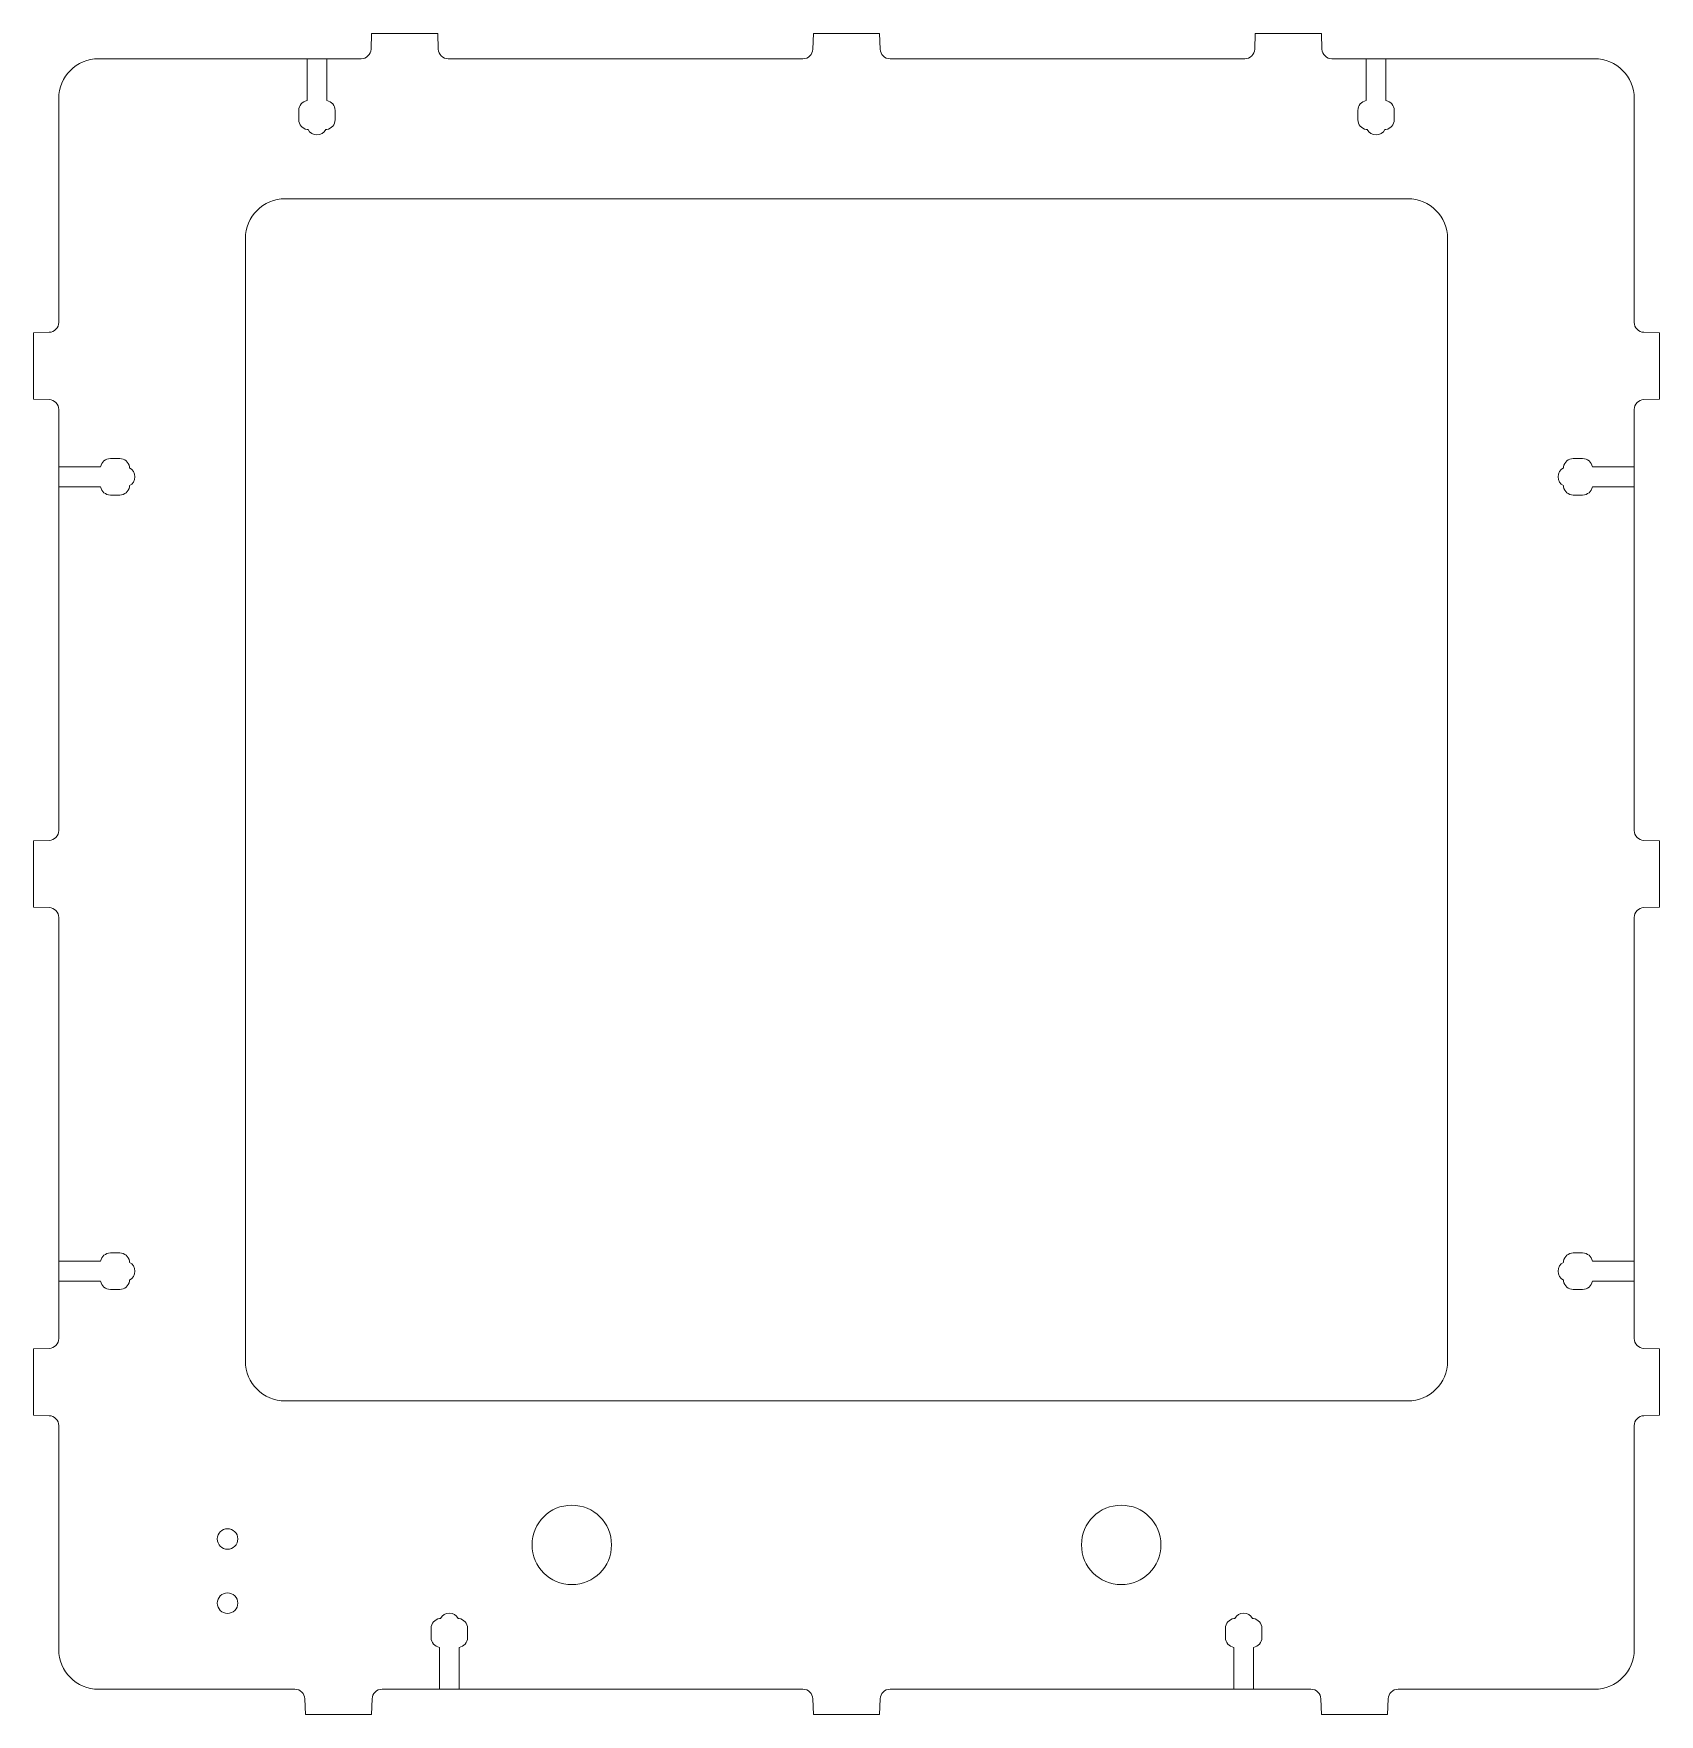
# Model space of a CAD drawing. Header units: millimetres. Extents: x -123 to 123, y -127 to 127.
import ezdxf

# ---------------------------------------------------------------- set-up
doc = ezdxf.new("R2010")
doc.units = ezdxf.units.MM

msp = doc.modelspace()

# ---------------------------------------------------------------- linework, layer by layer
at = {"color": 7, "linetype": 'Continuous', "lineweight": 15}
for p, q in [((-71.75, 126.95), (-71.83, 124.6)), ((-61.75, 126.95), (-71.75, 126.95)), ((-61.67, 124.6), (-61.75, 126.95)), ((-5, 126.95), (-5.08, 124.6)), ((-5, 126.95), (5, 126.95)), ((5, 126.95), (5.08, 124.6)), ((61.67, 124.6), (61.75, 126.95)), ((61.75, 126.95), (71.75, 126.95)), ((71.75, 126.95), (71.83, 124.6)), ((-73.33, 123.15), (-113, 123.15)), ((-81.5, 123.15), (-81.5, 116.83)), ((-78.5, 116.83), (-78.5, 123.15)), ((-6.58, 123.15), (-60.17, 123.15)), ((6.58, 123.15), (60.17, 123.15)), ((73.33, 123.15), (113, 123.15)), ((78.5, 116.83), (78.5, 123.15)), ((81.5, 123.15), (81.5, 116.83)), ((-119, 117.15), (-119, 83.33)), ((119, 117.15), (119, 83.33)), ((-82.75, 115.35), (-82.75, 113.95)), ((-77.25, 113.95), (-77.25, 115.35)), ((77.25, 113.95), (77.25, 115.35)), ((82.75, 115.35), (82.75, 113.95)), ((-81.5, 112.47), (-81.34, 112.47)), ((-78.66, 112.47), (-78.5, 112.47)), ((78.66, 112.47), (78.5, 112.47)), ((81.5, 112.47), (81.34, 112.47)), ((84.8, 102), (-84.8, 102)), ((-90.8, -73.6), (-90.8, 96)), ((90.8, -73.6), (90.8, 96)), ((-120.45, 81.83), (-122.8, 81.75)), ((-122.8, 81.75), (-122.8, 71.75)), ((120.45, 81.83), (122.8, 81.75)), ((122.8, 81.75), (122.8, 71.75)), ((-122.8, 71.75), (-120.45, 71.67)), ((122.8, 71.75), (120.45, 71.67)), ((-119, 70.17), (-119, 6.58)), ((119, 70.17), (119, 6.58)), ((-112.68, 61.5), (-119, 61.5)), ((-109.8, 62.75), (-111.2, 62.75)), ((-108.32, 61.34), (-108.32, 61.5)), ((108.32, 61.34), (108.32, 61.5)), ((109.8, 62.75), (111.2, 62.75)), ((112.68, 61.5), (119, 61.5)), ((-119, 58.5), (-112.68, 58.5)), ((-108.32, 58.5), (-108.32, 58.66)), ((108.32, 58.5), (108.32, 58.66)), ((119, 58.5), (112.68, 58.5)), ((-111.2, 57.25), (-109.8, 57.25)), ((111.2, 57.25), (109.8, 57.25)), ((-120.45, 5.08), (-122.8, 5)), ((120.45, 5.08), (122.8, 5)), ((-122.8, 5), (-122.8, -5)), ((122.8, 5), (122.8, -5)), ((-122.8, -5), (-120.45, -5.08)), ((122.8, -5), (120.45, -5.08)), ((-119, -6.58), (-119, -70.17)), ((119, -6.58), (119, -70.17)), ((-109.8, -57.25), (-111.2, -57.25)), ((109.8, -57.25), (111.2, -57.25)), ((-112.68, -58.5), (-119, -58.5)), ((-108.32, -58.66), (-108.32, -58.5)), ((108.32, -58.66), (108.32, -58.5)), ((112.68, -58.5), (119, -58.5)), ((-119, -61.5), (-112.68, -61.5)), ((-111.2, -62.75), (-109.8, -62.75)), ((-108.32, -61.5), (-108.32, -61.34)), ((108.32, -61.5), (108.32, -61.34)), ((111.2, -62.75), (109.8, -62.75)), ((119, -61.5), (112.68, -61.5)), ((-120.45, -71.67), (-122.8, -71.75)), ((-122.8, -71.75), (-122.8, -81.75)), ((120.45, -71.67), (122.8, -71.75)), ((122.8, -71.75), (122.8, -81.75)), ((-84.8, -79.6), (84.8, -79.6)), ((-122.8, -81.75), (-120.45, -81.83)), ((-119, -83.33), (-119, -117.15)), ((119, -83.33), (119, -117.15)), ((122.8, -81.75), (120.45, -81.83)), ((-62.75, -113.95), (-62.75, -115.35)), ((-61.34, -112.47), (-61.5, -112.47)), ((-58.5, -112.47), (-58.66, -112.47)), ((-57.25, -115.35), (-57.25, -113.95)), ((57.25, -115.35), (57.25, -113.95)), ((58.5, -112.47), (58.66, -112.47)), ((61.34, -112.47), (61.5, -112.47)), ((62.75, -113.95), (62.75, -115.35)), ((-61.5, -116.83), (-61.5, -123.15)), ((-58.5, -123.15), (-58.5, -116.83)), ((58.5, -123.15), (58.5, -116.83)), ((61.5, -116.83), (61.5, -123.15)), ((-113, -123.15), (-83.33, -123.15)), ((-70.17, -123.15), (-6.58, -123.15)), ((70.17, -123.15), (6.58, -123.15)), ((113, -123.15), (83.33, -123.15)), ((-81.83, -124.6), (-81.75, -126.95)), ((-81.75, -126.95), (-71.75, -126.95)), ((-71.75, -126.95), (-71.67, -124.6)), ((-5.08, -124.6), (-5, -126.95)), ((5, -126.95), (-5, -126.95)), ((5.08, -124.6), (5, -126.95)), ((71.75, -126.95), (71.67, -124.6)), ((81.75, -126.95), (71.75, -126.95)), ((81.83, -124.6), (81.75, -126.95))]:
    msp.add_line(p, q, dxfattribs=at)
for centre, radius in [((-41.5, -101.35), 6), ((41.5, -101.35), 6), ((-93.5, -100.45), 1.55), ((-93.5, -110.15), 1.55)]:
    msp.add_circle(centre, radius, dxfattribs=at)
for centre, radius, start, end in [((-73.33, 124.65), 1.5, 270, 358), ((-60.17, 124.65), 1.5, 182, 270), ((-6.58, 124.65), 1.5, 270, 358), ((6.58, 124.65), 1.5, 182, 270), ((60.17, 124.65), 1.5, 270, 358), ((73.33, 124.65), 1.5, 182, 270), ((-113, 117.15), 6, 90, 180), ((113, 117.15), 6, 0, 90), ((-81.25, 115.35), 1.5, 99.5941, 180), ((-78.75, 115.35), 1.5, 0, 80.4059), ((78.75, 115.35), 1.5, 99.5941, 180), ((81.25, 115.35), 1.5, 360, 80.4059), ((-81.25, 113.95), 1.5, 180, 260.4059), ((-80, 113.15), 1.5, 206.9158, 333.0842), ((-78.75, 113.95), 1.5, 279.5941, 0), ((78.75, 113.95), 1.5, 180, 260.4059), ((80, 113.15), 1.5, 206.9158, 333.0842), ((81.25, 113.95), 1.5, 279.5941, 360), ((-84.8, 96), 6, 90, 180), ((84.8, 96), 6, 0, 90), ((-120.5, 83.33), 1.5, 272, 0), ((120.5, 83.33), 1.5, 180, 268), ((-120.5, 70.17), 1.5, 0, 88), ((120.5, 70.17), 1.5, 92, 180), ((-111.2, 61.25), 1.5, 90, 170.4059), ((-109.8, 61.25), 1.5, 9.5941, 90), ((-109, 60), 1.5, 296.9158, 63.0842), ((109, 60), 1.5, 116.9158, 243.0842), ((109.8, 61.25), 1.5, 90, 170.4059), ((111.2, 61.25), 1.5, 9.5941, 90), ((-111.2, 58.75), 1.5, 189.5941, 270), ((-109.8, 58.75), 1.5, 270, 350.4059), ((109.8, 58.75), 1.5, 189.5941, 270), ((111.2, 58.75), 1.5, 270, 350.4059), ((-120.5, 6.58), 1.5, 272, 0), ((120.5, 6.58), 1.5, 180, 268), ((-120.5, -6.58), 1.5, 0, 88), ((120.5, -6.58), 1.5, 92, 180), ((-111.2, -58.75), 1.5, 90, 170.4059), ((-109.8, -58.75), 1.5, 9.5941, 90), ((109.8, -58.75), 1.5, 90, 170.4059), ((111.2, -58.75), 1.5, 9.5941, 90), ((-109, -60), 1.5, 296.9158, 63.0842), ((109, -60), 1.5, 116.9158, 243.0842), ((-111.2, -61.25), 1.5, 189.5941, 270), ((-109.8, -61.25), 1.5, 270, 350.4059), ((109.8, -61.25), 1.5, 189.5941, 270), ((111.2, -61.25), 1.5, 270, 350.4059), ((-120.5, -70.17), 1.5, 272, 0), ((120.5, -70.17), 1.5, 180, 268), ((-84.8, -73.6), 6, 180, 270), ((84.8, -73.6), 6, 270, 0), ((-120.5, -83.33), 1.5, 0, 88), ((120.5, -83.33), 1.5, 92, 180), ((-60, -113.15), 1.5, 26.9158, 153.0842), ((60, -113.15), 1.5, 26.9158, 153.0842), ((-61.25, -113.95), 1.5, 99.5941, 180), ((-58.75, -113.95), 1.5, 0, 80.4059), ((58.75, -113.95), 1.5, 99.5941, 180), ((61.25, -113.95), 1.5, 360, 80.4059), ((-61.25, -115.35), 1.5, 180, 260.4059), ((-58.75, -115.35), 1.5, 279.5941, 0), ((58.75, -115.35), 1.5, 180, 260.4059), ((61.25, -115.35), 1.5, 279.5941, 0), ((-113, -117.15), 6, 180, 270), ((113, -117.15), 6, 270, 0), ((-83.33, -124.65), 1.5, 2, 90), ((-70.17, -124.65), 1.5, 90, 178), ((-6.58, -124.65), 1.5, 2, 90), ((6.58, -124.65), 1.5, 90, 178), ((70.17, -124.65), 1.5, 2, 90), ((83.33, -124.65), 1.5, 90, 178)]:
    msp.add_arc(centre, radius, start, end, dxfattribs=at)

doc.saveas('drawing.dxf')
